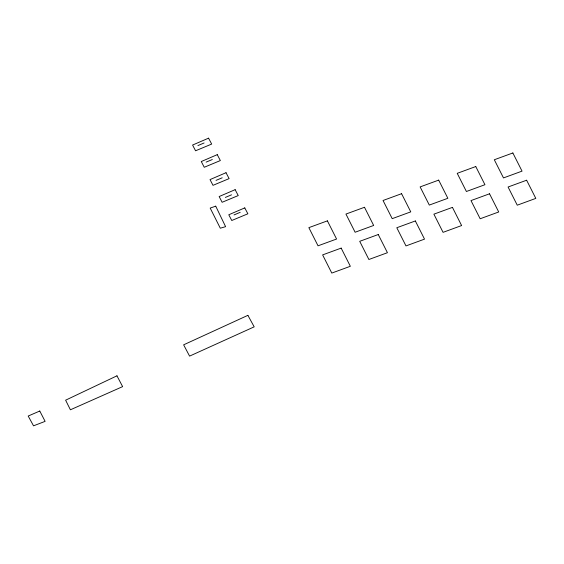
<?xml version="1.0" encoding="UTF-8"?>
<svg xmlns="http://www.w3.org/2000/svg" width="564" height="564" viewBox="0 0 564 564"><rect width="100%" height="100%" fill="white"/><g stroke="black" fill="none" stroke-linecap="round" stroke-linejoin="round"><path stroke-width="0.85" d="M197.915 145.575L204.09 142.981M206.142 162.115L212.318 159.52M216.033 180.381L222.209 177.787M225.367 197.421L231.543 194.827M234.039 214.919L240.215 212.325M116.959 375.821L65.614 400.186L70.401 409.795L122.628 386.622L116.959 375.821M247.892 315.339L183.631 344.823L189.582 356.117L254.188 326.845L247.892 315.339M39.769 411.029L28.2 416.035L33.523 425.834L45.113 421.364L39.769 411.029M208.574 138.166L192.578 145.047L195.567 150.785L211.669 144.074L208.574 138.166M217.26 154.656L201.27 161.537L204.253 167.275L220.355 160.557L217.26 154.656M226.016 172.711L210.027 179.592L213.009 185.33L229.111 178.619L226.016 172.711M235.139 189.666L219.149 196.54L222.131 202.279L238.234 195.567L235.139 189.666M244.769 207.89L228.78 214.764L231.762 220.503L247.871 213.791L244.769 207.89M327.402 220.855L308.853 227.644L318.033 245.819L336.574 239.03L327.402 220.855M364.492 207.277L345.943 214.066L355.123 232.241L373.671 225.452L364.492 207.277M401.582 193.699L383.041 200.488L392.213 218.656L410.761 211.867L401.582 193.699M438.679 180.12L420.131 186.91L429.31 205.077L447.851 198.288L438.679 180.12M475.769 166.542L457.221 173.331L466.4 191.499L484.941 184.71L475.769 166.542M512.859 152.964L494.311 159.753L503.49 177.921L522.038 171.132L512.859 152.964M341.164 248.111L322.622 254.9L331.794 273.075L350.343 266.286L341.164 248.111M378.254 234.532L359.712 241.321L368.884 259.496L387.433 252.707L378.254 234.532M415.351 220.954L396.802 227.743L405.981 245.918L424.523 239.129L415.351 220.954M452.441 207.376L433.892 214.165L443.071 232.34L461.613 225.551L452.441 207.376M489.531 193.797L470.989 200.587L480.161 218.761L498.71 211.972L489.531 193.797M526.621 180.219L508.079 187.008L517.251 205.183L535.8 198.394L526.621 180.219M215.723 206.163L210.189 208.088L220.298 228.201L225.6 226.665L215.723 206.163"/></g></svg>
